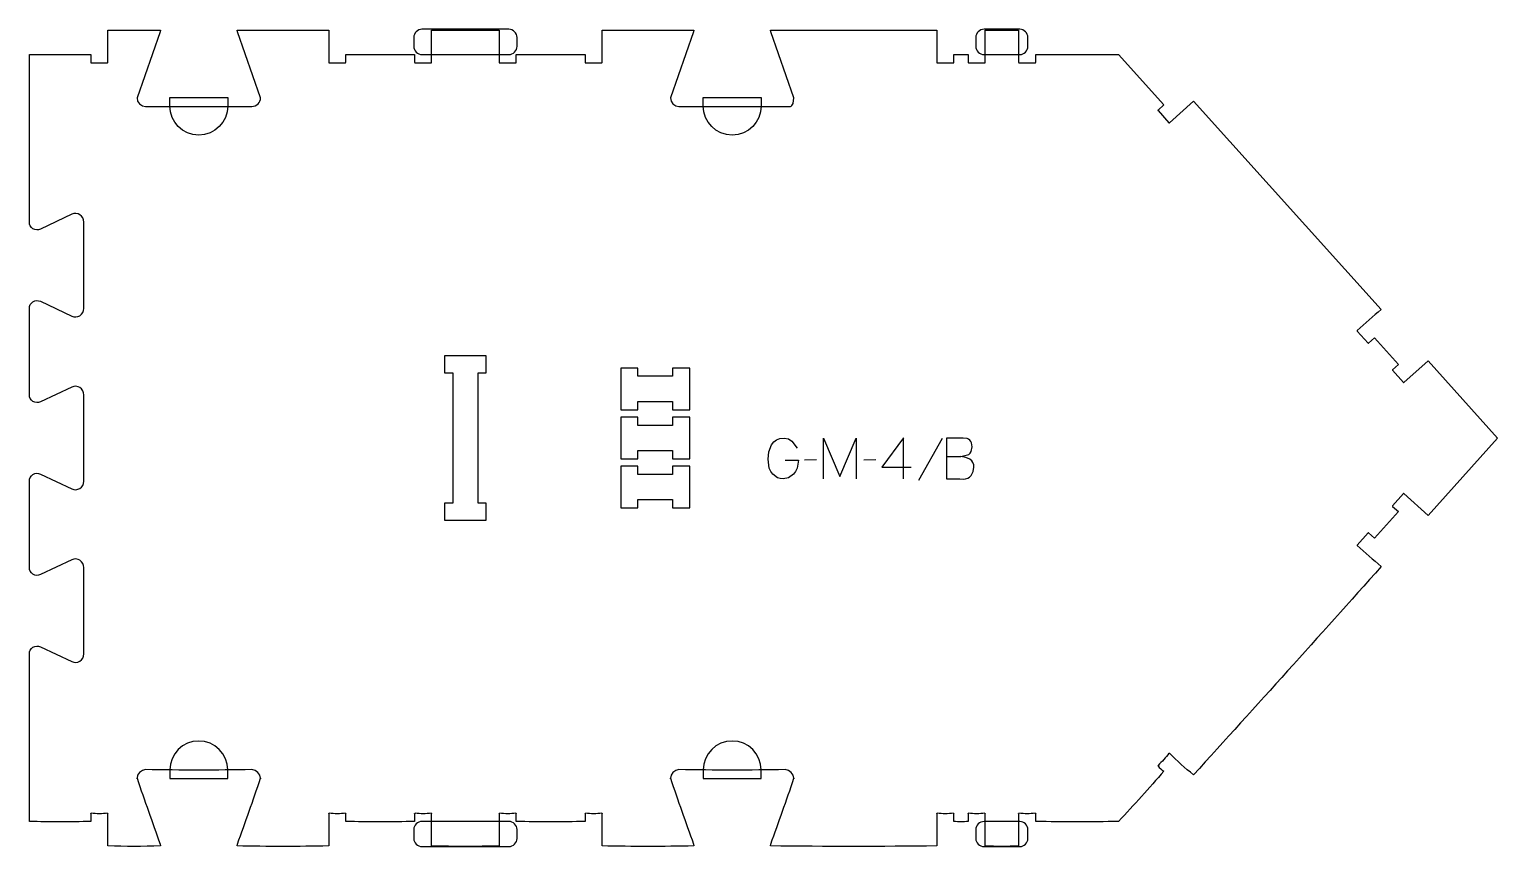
# Model space of a CAD drawing. Header units: millimetres. Extents: x -483 to 593, y -300 to 300.
import ezdxf

# ---------------------------------------------------------------- set-up
doc = ezdxf.new("R2010")
doc.units = ezdxf.units.MM
for name, color, linetype, true_color in [('1_ANYTOOL_1MMDEEP_LABELS_S', 2, 'Continuous', 0xffff00), ('3_ANYTOOL_CUTTHROUGH_INSID', 4, 'Continuous', 0x00ffff), ('4_ANYTOOL_CUTTHROUGH_OUTSI', 5, 'Continuous', 0x0000ff), ('5_ANYTOOL_HALF_MILL_9MM_IN', 3, 'Continuous', 0x00ff00)]:
    doc.layers.add(name, color=color, linetype=linetype, true_color=true_color)

msp = doc.modelspace()

# ---------------------------------------------------------------- linework, layer by layer
at = {"layer": '1_ANYTOOL_1MMDEEP_LABELS_S'}
for p, q in [((186, -0.3), (168.8, -31.1)), ((94, -16), (85.2, -16.1)), ((137.5, -16), (128.7, -16.1)), ((141.8, -21.2), (163.5, -21.2))]:
    msp.add_line(p, q, dxfattribs=at)
for points in [[(71.1, -16.1), (80.9, -16.1), (79.9, -22), (78.7, -24.4), (77.1, -26.4), (73.5, -29), (69.5, -29.9), (67.4, -29.7), (65.5, -29.1), (61.9, -26.4), (60.4, -24.4), (59.3, -21.9), (58.5, -15.4), (59.1, -10.1), (61.1, -4.9), (62.7, -2.7), (64.7, -1.1), (67.2, -0.2), (70.2, 0.1), (73.4, -0.4), (76, -2.1), (79.7, -7.3)], [(99.1, -29.9), (99.1, 0.1), (111.1, -28.2), (123.1, 0), (123.1, -29.9)], [(157.8, -29.9), (157.8, 0.2), (141.8, -21.2)], [(189.4, 0.1), (189.4, -29.9), (199.1, -29.9), (201.6, -30), (203.3, -29.8), (204.9, -29.4), (206.2, -28.6), (207.3, -27.4), (208.9, -24.5), (209.4, -21.3), (209.3, -19.5), (208.7, -17.9), (207.8, -16.5), (206.5, -15.5), (203.4, -14.1), (199.9, -13.4)], [(189.4, -13.5), (199.9, -13.4), (205.6, -11.9), (206.7, -11), (207.5, -9.8), (208.2, -6.3), (207.7, -3.5), (207.2, -2.4), (206.5, -1.5), (205.5, -0.8), (204.4, -0.3), (201.5, 0.1), (189.4, 0.1)]]:
    msp.add_lwpolyline(points, dxfattribs=at)
at = {"layer": '3_ANYTOOL_CUTTHROUGH_INSID'}
for points in [[(-178.7, 60.4), (-178.7, 47.9), (-172.7, 47.9), (-172.7, -47.6), (-178.7, -47.6), (-178.7, -60.1), (-148.2, -60.1), (-148.2, -47.6), (-154.2, -47.6), (-154.2, 47.9), (-148.2, 47.9), (-148.2, 60.4)], [(1, 51.4), (-11.5, 51.4), (-11.5, 45.4), (-37, 45.4), (-37, 51.4), (-49.5, 51.4), (-49.5, 20.9), (-37, 20.9), (-37, 26.9), (-11.5, 26.9), (-11.5, 20.9), (1, 20.9)], [(1, 15.4), (-11.5, 15.4), (-11.5, 9.4), (-37, 9.4), (-37, 15.4), (-49.5, 15.4), (-49.5, -15.1), (-37, -15.1), (-37, -9.1), (-11.5, -9.1), (-11.5, -15.1), (1, -15.1)], [(1, -20.6), (-11.5, -20.6), (-11.5, -26.6), (-37, -26.6), (-37, -20.6), (-49.5, -20.6), (-49.5, -51.1), (-37, -51.1), (-37, -45.1), (-11.5, -45.1), (-11.5, -51.1), (1, -51.1)]]:
    msp.add_lwpolyline(points, close=True, dxfattribs=at)
at = {"layer": '4_ANYTOOL_CUTTHROUGH_OUTSI'}
msp.add_lwpolyline([(60.2, 299.4), (182.2, 299.4), (182.2, 275.6, 0.414214), (182.4, 275.4), (194.4, 275.4, 0.414214), (194.7, 275.6), (194.7, 281.4), (205.2, 281.4), (205.2, 275.6, 0.414214), (205.4, 275.4), (217.4, 275.4, 0.414214), (217.7, 275.6), (217.7, 299.4), (242.2, 299.4), (242.2, 275.6, 0.414214), (242.4, 275.4), (254.4, 275.4, 0.414214), (254.7, 275.6), (254.7, 281.4), (315.5, 281.4), (348.7, 244.5), (344.4, 240.7, 0.414214), (344.4, 240.3), (352.4, 231.4, 0.414213), (352.8, 231.4), (370.4, 247.3), (508.1, 94.4, 0.01207), (490.5, 79, 0.414214), (490.4, 78.6), (498.5, 69.7, 0.414214), (498.8, 69.7), (503.1, 73.5), (520.6, 54.1), (516.4, 50.2, 0.41422), (516.3, 49.9), (524.4, 40.9, 0.414214), (524.7, 40.9), (542.4, 56.8), (593.4, 0.1), (542.4, -56.6), (524.7, -40.7, 0.414214), (524.4, -40.7), (516.3, -49.6, 0.415013), (516.4, -50), (520.6, -53.8), (503.1, -73.3), (498.8, -69.4, 0.414214), (498.5, -69.4), (490.4, -78.4, 0.414214), (490.5, -78.7, 0.01207), (508.1, -94.1, -0.002439), (370.4, -247, -0.023478), (352.8, -231.1), (352.7, -231.3), (352.7, -231.4), (352.6, -231.4), (352.6, -231.4), (352.6, -231.4), (352.6, -231.4), (352.5, -231.3), (352.4, -231.1, -0.041911), (344.4, -240), (344.4, -240.6), (344.4, -240.6), (344.4, -240.6), (344.4, -240.6), (344.4, -240.6), (344.4, -240.6), (344.4, -240.6), (344.4, -240.6), (344.4, -240.6), (344.4, -240.6), (344.4, -240.4, 0.097669), (348.7, -244.2, -0.010114), (315.5, -281.1, -0.012329), (254.7, -281.1), (254.7, -275.4), (254.7, -275.5), (254.6, -275.6), (254.6, -275.6), (254.6, -275.6), (254.6, -275.6), (254.6, -275.6), (254.6, -275.5), (254.5, -275.4), (254.4, -275.1, -0.0625), (242.4, -275.1), (242.3, -275.4), (242.2, -275.5), (242.2, -275.6), (242.2, -275.6), (242.2, -275.6), (242.2, -275.6), (242.2, -275.6), (242.2, -275.5), (242.2, -275.4), (242.2, -299.1, -0.030612), (217.7, -299.1), (217.7, -275.4), (217.7, -275.5), (217.6, -275.6), (217.6, -275.6), (217.6, -275.6), (217.6, -275.6), (217.6, -275.6), (217.6, -275.5), (217.5, -275.4), (217.4, -275.1, -0.0625), (205.4, -275.1), (205.3, -275.4), (205.2, -275.5), (205.2, -275.6), (205.2, -275.6), (205.2, -275.6), (205.2, -275.6), (205.2, -275.6), (205.2, -275.5), (205.2, -275.4), (205.2, -281.1, -0.071429), (194.7, -281.1), (194.7, -275.4), (194.7, -275.5), (194.6, -275.6), (194.6, -275.6), (194.6, -275.6), (194.6, -275.6), (194.6, -275.6), (194.6, -275.5), (194.5, -275.4), (194.4, -275.1, -0.0625), (182.4, -275.1), (182.3, -275.4), (182.2, -275.5), (182.2, -275.6), (182.2, -275.6), (182.2, -275.6), (182.2, -275.6), (182.2, -275.6), (182.2, -275.5), (182.2, -275.4), (182.2, -299.1, -0.00615), (60.2, -299.1), (60.5, -297.7, 0.004847), (77.4, -249.5), (77.4, -249.8), (77.4, -249.8), (77.4, -249.8), (77.4, -249.8), (77.4, -249.8), (77.4, -249.8), (77.4, -249.8), (77.4, -249.4), (76.9, -247.3), (75.5, -245.3), (73.4, -243.8), (71.1, -243.1, -0.009615), (-6.9, -243.1), (-9.2, -243.8), (-11.3, -245.3), (-12.7, -247.3), (-13.1, -249.4), (-13.1, -249.8), (-13.1, -249.8), (-13.1, -249.8), (-13.1, -249.8), (-13.1, -249.8), (-13.1, -249.8), (-13.1, -249.8), (-13.1, -249.5, 0.004843), (3.8, -297.7), (4, -299.1, -0.011162), (-63.2, -299.1), (-63.2, -275.4), (-63.2, -275.5), (-63.2, -275.6), (-63.2, -275.6), (-63.2, -275.6), (-63.2, -275.6), (-63.2, -275.6), (-63.3, -275.6), (-63.3, -275.4), (-63.4, -275.1, -0.0625), (-75.4, -275.1), (-75.5, -275.4), (-75.6, -275.6), (-75.6, -275.6), (-75.6, -275.6), (-75.6, -275.6), (-75.6, -275.6), (-75.7, -275.6), (-75.7, -275.5), (-75.7, -275.4), (-75.7, -281.1, -0.014851), (-126.2, -281.1), (-126.2, -275.4), (-126.2, -275.5), (-126.2, -275.6), (-126.2, -275.6), (-126.2, -275.6), (-126.2, -275.6), (-126.2, -275.6), (-126.3, -275.6), (-126.3, -275.4), (-126.4, -275.1, -0.0625), (-138.4, -275.1), (-138.5, -275.4), (-138.6, -275.6), (-138.6, -275.6), (-138.6, -275.6), (-138.6, -275.6), (-138.6, -275.6), (-138.7, -275.6), (-138.7, -275.5), (-138.7, -275.4), (-138.7, -299.1, -0.015152), (-188.2, -299.1), (-188.2, -275.4), (-188.2, -275.5), (-188.2, -275.6), (-188.2, -275.6), (-188.2, -275.6), (-188.2, -275.6), (-188.2, -275.6), (-188.3, -275.6), (-188.3, -275.4), (-188.4, -275.1, -0.0625), (-200.4, -275.1), (-200.5, -275.4), (-200.6, -275.6), (-200.6, -275.6), (-200.6, -275.6), (-200.6, -275.6), (-200.6, -275.6), (-200.7, -275.6), (-200.7, -275.5), (-200.7, -275.4), (-200.7, -281.1, -0.014851), (-251.2, -281.1), (-251.2, -275.4), (-251.2, -275.5), (-251.2, -275.6), (-251.2, -275.6), (-251.2, -275.6), (-251.2, -275.6), (-251.2, -275.6), (-251.3, -275.6), (-251.3, -275.4), (-251.4, -275.1, -0.0625), (-263.4, -275.1), (-263.5, -275.4), (-263.6, -275.6), (-263.6, -275.6), (-263.6, -275.6), (-263.6, -275.6), (-263.6, -275.6), (-263.7, -275.6), (-263.7, -275.5), (-263.7, -275.4), (-263.7, -299.1, -0.011162), (-330.9, -299.1), (-330.6, -297.7, 0.004847), (-313.7, -249.5), (-313.7, -249.8), (-313.7, -249.8), (-313.7, -249.8), (-313.7, -249.8), (-313.7, -249.8), (-313.7, -249.8), (-313.7, -249.8), (-313.7, -249.4), (-314.2, -247.3), (-315.6, -245.3), (-317.7, -243.8), (-320, -243.1, -0.009615), (-398, -243.1), (-400.3, -243.8), (-402.4, -245.3), (-403.8, -247.3), (-404.2, -249.4), (-404.2, -249.8), (-404.2, -249.8), (-404.2, -249.8), (-404.2, -249.8), (-404.2, -249.8), (-404.2, -249.8), (-404.2, -249.8), (-404.2, -249.5, 0.004843), (-387.3, -297.7), (-387.1, -299.1, -0.019431), (-425.7, -299.1), (-425.7, -275.4), (-425.7, -275.5), (-425.7, -275.6), (-425.7, -275.6), (-425.7, -275.6), (-425.7, -275.6), (-425.7, -275.6), (-425.8, -275.6), (-425.8, -275.4), (-425.9, -275.1, -0.0625), (-437.9, -275.1), (-438, -275.4), (-438.1, -275.6), (-438.1, -275.6), (-438.1, -275.6), (-438.1, -275.6), (-438.1, -275.6), (-438.2, -275.6), (-438.2, -275.5), (-438.2, -275.4), (-438.2, -281.1, -0.016667), (-483.2, -281.1), (-483.2, -158.2, -0.551268), (-475, -153), (-452.1, -163.9, 0.551268), (-443.2, -158.3), (-443.2, -94.9, 0.551268), (-452.1, -89.2), (-475, -100.1, -0.551268), (-483.2, -94.9), (-483.2, -31.5, -0.551268), (-475, -26.3), (-452.1, -37.2, 0.551268), (-443.2, -31.6), (-443.2, 31.8, 0.551268), (-452.1, 37.5), (-475, 26.6, -0.551268), (-483.2, 31.8), (-483.2, 95.2, -0.551268), (-475, 100.4), (-452.1, 89.5, 0.551268), (-443.2, 95.1), (-443.2, 158.5, 0.551268), (-452.1, 164.2), (-475, 153.3, -0.551268), (-483.2, 158.5), (-483.2, 281.4), (-438.2, 281.4), (-438.2, 275.6, 0.414214), (-437.9, 275.4), (-425.9, 275.4, 0.414214), (-425.7, 275.6), (-425.7, 299.4), (-387.1, 299.4), (-387.3, 298), (-404.2, 249.6), (-403.8, 247.3), (-402.4, 245.2), (-400.3, 243.8), (-398, 243.4), (-320, 243.4, 0.419618), (-313.7, 249.7), (-330.6, 298), (-330.9, 299.4), (-263.7, 299.4), (-263.7, 275.6, 0.414214), (-263.4, 275.4), (-251.4, 275.4, 0.414214), (-251.2, 275.6), (-251.2, 281.4), (-200.7, 281.4), (-200.7, 275.6, 0.414214), (-200.4, 275.4), (-188.4, 275.4, 0.414214), (-188.2, 275.6), (-188.2, 299.4), (-138.7, 299.4), (-138.7, 275.6, 0.414214), (-138.4, 275.4), (-126.4, 275.4, 0.414214), (-126.2, 275.6), (-126.2, 281.4), (-75.7, 281.4), (-75.7, 275.6, 0.414214), (-75.4, 275.4), (-63.4, 275.4, 0.414214), (-63.2, 275.6), (-63.2, 299.4), (4, 299.4), (3.8, 298), (-13.1, 249.6), (-12.7, 247.3), (-11.3, 245.2), (-9.2, 243.8), (-6.9, 243.4), (74.6, 243.4), (75, 243.4), (75.4, 243.6), (76, 244.1), (76.8, 245.6), (77.4, 249.6), (77.4, 249.7), (60.5, 298)], format="xyb", close=True, dxfattribs=at)
at = {"layer": '5_ANYTOOL_HALF_MILL_9MM_IN'}
for points in [[(-195.3, 299.9, 0.414214), (-201.3, 293.9), (-201.3, 287.4, 0.414214), (-195.3, 281.4), (-131.6, 281.4, 0.414214), (-125.6, 287.4), (-125.6, 293.9, 0.414214), (-131.6, 299.9)], [(216.8, 299.9, 0.414214), (210.8, 293.9), (210.8, 287.4, 0.414214), (216.8, 281.4), (243, 281.4, 0.414214), (249, 287.4), (249, 293.9, 0.414214), (243, 299.9)], [(-337.7, 243.6, -1), (-380.2, 243.6), (-380.2, 249.9), (-337.7, 249.9)], [(53.4, 243.6, -1), (10.9, 243.6), (10.9, 249.9), (53.4, 249.9)], [(-337.7, -243.4, 1), (-380.2, -243.4), (-380.2, -249.6), (-337.7, -249.6)], [(53.4, -243.4, 1), (10.9, -243.4), (10.9, -249.6), (53.4, -249.6)], [(-195.3, -281.1, 0.414214), (-201.3, -287.1), (-201.3, -293.6, 0.414214), (-195.3, -299.6), (-131.6, -299.6, 0.414214), (-125.6, -293.6), (-125.6, -287.1, 0.414214), (-131.6, -281.1)], [(216.8, -281.2, 0.414214), (210.8, -287.2), (210.8, -293.6, 0.414214), (216.8, -299.6), (243, -299.6, 0.414214), (249, -293.6), (249, -287.2, 0.414214), (243, -281.2)]]:
    msp.add_lwpolyline(points, format="xyb", close=True, dxfattribs=at)

doc.saveas('drawing.dxf')
